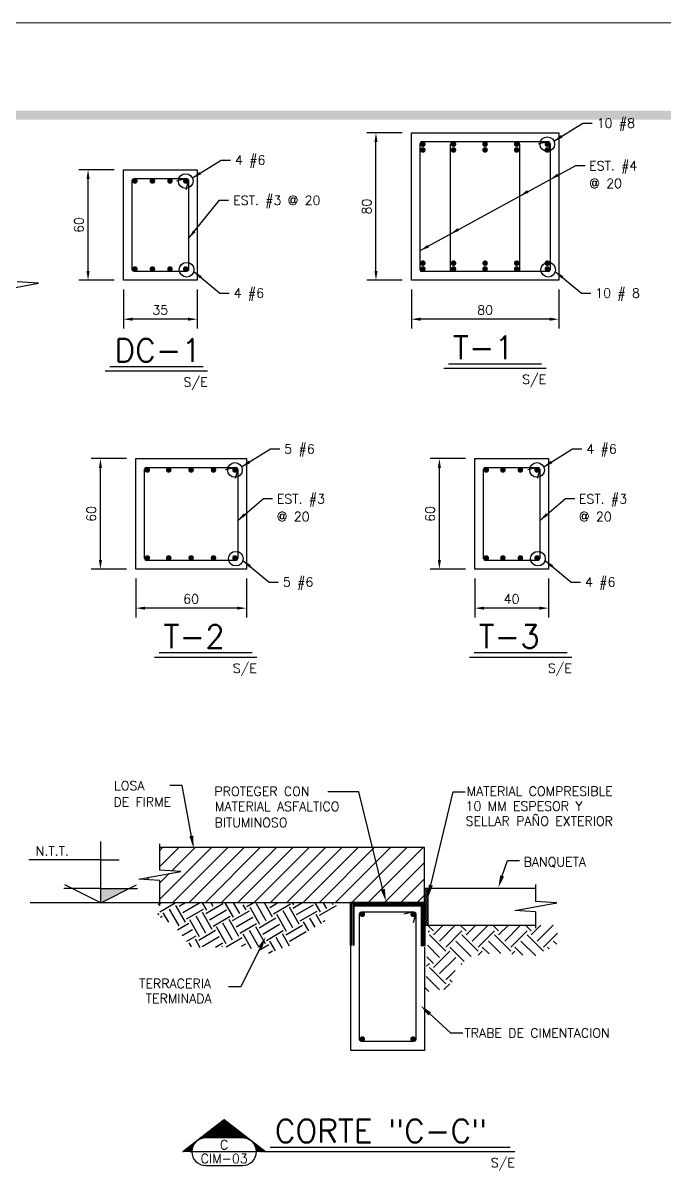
# Model space of a CAD drawing. Header units: inches. Extents: x 86960 to 403024, y -4000 to 57000.
# Drawn here: x 361422 to 375338, y 32060 to 57000 of the extents above; entities that cross this region are included whole.
import ezdxf
from ezdxf.enums import TextEntityAlignment as Align

# ---------------------------------------------------------------- set-up
doc = ezdxf.new("R2010")
doc.units = ezdxf.units.IN
doc.header["$LTSCALE"] = 1500
doc.header["$MEASUREMENT"] = 0
doc.layers.get('Defpoints').update_dxf_attribs({"true_color": 0xffffff})
for name, color, linetype in [('1', 7, 'Continuous'), ('12', 3, 'Continuous'), ('3', 3, 'Continuous'), ('5', 7, 'Continuous'), ('6', 7, 'Continuous'), ('7', 7, 'Continuous'), ('8', 1, 'Continuous')]:
    doc.layers.add(name, color=color, linetype=linetype)
doc.layers.add('cambios', color=242, linetype='Continuous', lineweight=60, true_color=0xe00631)
doc.styles.add('ROMANS', font='ROMANS.shx', dxfattribs={"height": 200})
doc.dimstyles.get("Standard").update_dxf_attribs({"dimtxt": 0.18, "dimasz": 0.18, "dimexe": 0.18, "dimexo": 0.0625, "dimgap": 0.09, "dimtad": 0, "dimtih": 1, "dimtoh": 1, "dimdec": 4, "dimzin": 0, "dimdsep": 46, "dimtxsty": 'Standard', "dimcen": 0.09, "dimadec": 0, "dimazin": 0, "dimtfac": 1, "dimtdec": 4, "dimtofl": 0, "dimtmove": 0, "dimatfit": 3, "dimfxl": 1, "dimtolj": 1, "dimtzin": 0, "dimarcsym": 0})

# ---------------------------------------------------------------- blocks, each defined once
blk = doc.blocks.new('*X162')
at = {"color": 0, "ltscale": 0.1}
for p, q in [((31400, 17567), (31229, 17738)), ((31466, 17633), (31362, 17738)), ((31466, 17678), (31527, 17739)), ((31754, 17567), (31582, 17739)), ((31820, 17633), (31714, 17739)), ((31820, 17678), (31882, 17740)), ((32107, 17567), (31934, 17740)), ((32173, 17633), (32066, 17741)), ((32173, 17678), (32237, 17741)), ((32461, 17567), (32286, 17742)), ((32527, 17633), (32418, 17742)), ((32527, 17678), (32583, 17733)), ((31334, 17501), (31180, 17654)), ((31334, 17457), (31510, 17633)), ((31687, 17501), (31510, 17678)), ((31687, 17457), (31864, 17633)), ((32041, 17501), (31864, 17678)), ((32041, 17457), (32218, 17633)), ((32394, 17501), (32218, 17678)), ((32394, 17457), (32571, 17633)), ((32586, 17663), (32571, 17678)), ((31189, 17533), (31223, 17567)), ((31272, 17483), (31289, 17501)), ((31415, 17406), (31577, 17567)), ((31557, 17415), (31643, 17501)), ((31795, 17432), (31930, 17567)), ((31924, 17428), (31997, 17501)), ((32117, 17401), (32284, 17567)), ((32194, 17345), (32350, 17501)), ((32461, 17390), (32592, 17522)), ((31676, 17423), (31643, 17457)), ((32042, 17412), (31997, 17457)), ((32461, 17214), (32284, 17390)), ((32527, 17280), (32350, 17457)), ((32527, 17324), (32598, 17395)), ((32230, 17312), (32218, 17324)), ((32394, 17147), (32293, 17249)), ((32394, 17103), (32571, 17280)), ((32602, 17293), (32571, 17324)), ((32325, 17122), (32350, 17147)), ((32413, 17040), (32350, 17103)), ((32461, 17037), (32607, 17184)), ((32577, 17020), (32616, 17059))]:
    blk.add_line(p, q, dxfattribs=at)
blk = doc.blocks.new('*D288')
at = {"layer": '5', "color": 0, "lineweight": -2, "transparency": 16777216}
for p, q in [((363404, 53815), (362635, 53815)), ((362835, 51615), (362835, 53615)), ((363404, 51415), (362635, 51415))]:
    blk.add_line(p, q, dxfattribs=at)
at = {"layer": '5', "color": 0, "transparency": 16777216}
for points in [[(362802, 53615), (362868, 53615), (362835, 53815)], [(362802, 51615), (362868, 51615), (362835, 51415)]]:
    blk.add_solid(points, dxfattribs=at)
at = {"layer": 'Defpoints', "color": 0, "transparency": 16777216}
for p in [(362835, 53815), (363604, 53815), (363604, 51415)]:
    blk.add_point(p, dxfattribs=at)
at = {"layer": '5', "color": 0, "transparency": 16777216, "insert": (362635, 52615), "char_height": 200, "attachment_point": 5, "rotation": 90, "style": 'ROMANS'}
blk.add_mtext('\\A1;60', dxfattribs=at)
blk = doc.blocks.new('*D289')
at = {"layer": '5', "color": 0, "lineweight": -2, "transparency": 16777216}
for p, q in [((363604, 51215), (363604, 50370)), ((365204, 51215), (365204, 50370)), ((365004, 50570), (363804, 50570))]:
    blk.add_line(p, q, dxfattribs=at)
at = {"layer": '5', "color": 0, "transparency": 16777216}
for points in [[(363804, 50604), (363804, 50537), (363604, 50570)], [(365004, 50604), (365004, 50537), (365204, 50570)]]:
    blk.add_solid(points, dxfattribs=at)
at = {"layer": 'Defpoints', "color": 0, "transparency": 16777216}
for p in [(363604, 51415), (365204, 51415), (363604, 50570)]:
    blk.add_point(p, dxfattribs=at)
at = {"layer": '5', "color": 0, "transparency": 16777216, "insert": (364404, 50770), "char_height": 200, "attachment_point": 5, "style": 'ROMANS'}
blk.add_mtext('\\A1;35', dxfattribs=at)
blk = doc.blocks.new('*D290')
at = {"layer": '5', "color": 0, "lineweight": -2, "transparency": 16777216}
for p, q in [((363872, 44944), (363872, 44099)), ((366272, 44944), (366272, 44099)), ((366072, 44299), (364072, 44299))]:
    blk.add_line(p, q, dxfattribs=at)
at = {"layer": '5', "color": 0, "transparency": 16777216}
for points in [[(364072, 44332), (364072, 44265), (363872, 44299)], [(366072, 44332), (366072, 44265), (366272, 44299)]]:
    blk.add_solid(points, dxfattribs=at)
at = {"layer": 'Defpoints', "color": 0, "transparency": 16777216}
for p in [(363872, 45144), (366272, 45144), (363872, 44299)]:
    blk.add_point(p, dxfattribs=at)
at = {"layer": '5', "color": 0, "transparency": 16777216, "insert": (365072, 44499), "char_height": 200, "attachment_point": 5, "style": 'ROMANS'}
blk.add_mtext('\\A1;60', dxfattribs=at)
blk = doc.blocks.new('*D291')
at = {"layer": '5', "color": 0, "lineweight": -2, "transparency": 16777216}
for p, q in [((363672, 47544), (362904, 47544)), ((363104, 45344), (363104, 47344)), ((363672, 45144), (362904, 45144))]:
    blk.add_line(p, q, dxfattribs=at)
at = {"layer": '5', "color": 0, "transparency": 16777216}
for points in [[(363070, 47344), (363137, 47344), (363104, 47544)], [(363070, 45344), (363137, 45344), (363104, 45144)]]:
    blk.add_solid(points, dxfattribs=at)
at = {"layer": 'Defpoints', "color": 0, "transparency": 16777216}
for p in [(363104, 47544), (363872, 47544), (363872, 45144)]:
    blk.add_point(p, dxfattribs=at)
at = {"layer": '5', "color": 0, "transparency": 16777216, "insert": (362904, 46344), "char_height": 200, "attachment_point": 5, "rotation": 90, "style": 'ROMANS'}
blk.add_mtext('\\A1;60', dxfattribs=at)
blk = doc.blocks.new('*D313')
at = {"layer": '5', "color": 0, "lineweight": -2, "transparency": 16777216}
for p, q in [((369654, 54615), (368885, 54615)), ((369085, 51615), (369085, 54415)), ((369654, 51415), (368885, 51415))]:
    blk.add_line(p, q, dxfattribs=at)
at = {"layer": '5', "color": 0, "transparency": 16777216}
for points in [[(369052, 54415), (369118, 54415), (369085, 54615)], [(369052, 51615), (369118, 51615), (369085, 51415)]]:
    blk.add_solid(points, dxfattribs=at)
at = {"layer": 'Defpoints', "color": 0, "transparency": 16777216}
for p in [(369085, 54615), (369854, 54615), (369854, 51415)]:
    blk.add_point(p, dxfattribs=at)
at = {"layer": '5', "color": 0, "transparency": 16777216, "insert": (368885, 53015), "char_height": 200, "attachment_point": 5, "rotation": 90, "style": 'ROMANS'}
blk.add_mtext('\\A1;80', dxfattribs=at)
blk = doc.blocks.new('*D314')
at = {"layer": '5', "color": 0, "lineweight": -2, "transparency": 16777216}
for p, q in [((369854, 51215), (369854, 50370)), ((373054, 51215), (373054, 50370)), ((372854, 50570), (370054, 50570))]:
    blk.add_line(p, q, dxfattribs=at)
at = {"layer": '5', "color": 0, "transparency": 16777216}
for points in [[(370054, 50604), (370054, 50537), (369854, 50570)], [(372854, 50604), (372854, 50537), (373054, 50570)]]:
    blk.add_solid(points, dxfattribs=at)
at = {"layer": 'Defpoints', "color": 0, "transparency": 16777216}
for p in [(369854, 51415), (373054, 51415), (369854, 50570)]:
    blk.add_point(p, dxfattribs=at)
at = {"layer": '5', "color": 0, "transparency": 16777216, "insert": (371454, 50770), "char_height": 200, "attachment_point": 5, "style": 'ROMANS'}
blk.add_mtext('\\A1;80', dxfattribs=at)
blk = doc.blocks.new('*D315')
at = {"layer": '5', "color": 0, "lineweight": -2, "transparency": 16777216}
for p, q in [((371030, 47544), (370261, 47544)), ((370461, 45344), (370461, 47344)), ((371030, 45144), (370261, 45144))]:
    blk.add_line(p, q, dxfattribs=at)
at = {"layer": '5', "color": 0, "transparency": 16777216}
for points in [[(370428, 47344), (370495, 47344), (370461, 47544)], [(370428, 45344), (370495, 45344), (370461, 45144)]]:
    blk.add_solid(points, dxfattribs=at)
at = {"layer": 'Defpoints', "color": 0, "transparency": 16777216}
for p in [(370461, 47544), (371230, 47544), (371230, 45144)]:
    blk.add_point(p, dxfattribs=at)
at = {"layer": '5', "color": 0, "transparency": 16777216, "insert": (370261, 46344), "char_height": 200, "attachment_point": 5, "rotation": 90, "style": 'ROMANS'}
blk.add_mtext('\\A1;60', dxfattribs=at)
blk = doc.blocks.new('*D316')
at = {"layer": '5', "color": 0, "lineweight": -2, "transparency": 16777216}
for p, q in [((371230, 44944), (371230, 44099)), ((372830, 44944), (372830, 44099)), ((372630, 44299), (371430, 44299))]:
    blk.add_line(p, q, dxfattribs=at)
at = {"layer": '5', "color": 0, "transparency": 16777216}
for points in [[(371430, 44332), (371430, 44265), (371230, 44299)], [(372630, 44332), (372630, 44265), (372830, 44299)]]:
    blk.add_solid(points, dxfattribs=at)
at = {"layer": 'Defpoints', "color": 0, "transparency": 16777216}
for p in [(371230, 45144), (372830, 45144), (371230, 44299)]:
    blk.add_point(p, dxfattribs=at)
at = {"layer": '5', "color": 0, "transparency": 16777216, "insert": (372030, 44499), "char_height": 200, "attachment_point": 5, "style": 'ROMANS'}
blk.add_mtext('\\A1;40', dxfattribs=at)

msp = doc.modelspace()

# ---------------------------------------------------------------- hatches: boundary and pattern name
at = {"layer": '1'}
h = msp.add_hatch(dxfattribs=at)
h.set_pattern_fill('ANSI31', color=256, scale=10, style=0)
h.set_pattern_definition([(45, (346218.9648, 31902.3078), (-0.88388348, 0.88388348), [])])
edge = h.paths.add_edge_path()
edge.add_line((365089.41, 32502.31), (364889.41, 32502.31))
edge.add_line((364889.41, 32502.31), (365789.41, 33202.31))
edge.add_line((365789.41, 33202.31), (366689.41, 32502.31))
edge.add_line((366689.41, 32502.31), (366489.41, 32502.31))
edge.add_arc((366189.41, 32502.31), 300, 0, 90)
edge.add_line((366189.41, 32802.31), (365389.41, 32802.31))
edge.add_arc((365389.41, 32502.31), 300, 90, 180)
at = {"layer": '7'}
h = msp.add_hatch(dxfattribs=at)
h.set_pattern_fill('ANSI31', color=256, scale=2000, style=0)
h.set_pattern_definition([(45, (350176.48, 28005.92), (-176.7767, 176.7767), [])])
h.paths.add_polyline_path([(364386.92, 39100.39), (364386.92, 38613.89), (364847.66, 38584.24), (363939.93, 38414.89), (364386.92, 38385.24), (364386.92, 37900.39), (370139.62, 37900.39), (370139.62, 39100.39)])
h = msp.add_hatch(dxfattribs=at)
h.set_pattern_fill('ANSI31', color=256, scale=10.666667, angle=30, style=0)
h.set_pattern_definition([(75, (378093.513, -11620.124), (-32.712688, 8.765338), [])])
h.paths.add_polyline_path([(370219.62, 38219.55), (370139.62, 38219.55), (370139.62, 37419.55), (370219.62, 37419.55)])
h = msp.add_hatch(dxfattribs=at)
h.set_pattern_fill('EARTH', color=256, scale=66.666667, angle=30, style=0)
h.set_pattern_definition([(30, (399734.2, -45518.5), (154.9508, 578.284), [423.3333, -423.3333]), (30, (399654.84, -45381), (154.9508, 578.284), [423.3333, -423.3333]), (30, (399575.47, -45243.53), (154.9508, 578.284), [423.3333, -423.3333]), (120, (399594.84, -45171.24), (-578.284, 154.9508), [423.3333, -423.3333]), (120, (399732.3, -45091.87), (-578.284, 154.9508), [423.3333, -423.3333]), (120, (399869.8, -45012.5), (-578.284, 154.9508), [423.3333, -423.3333])])
h.paths.add_polyline_path([(367949.42, 37473.85), (368272.76, 37900.39), (367140.68, 37900.39), (367118.49, 37884.27), (367069.15, 37880.75), (367042.94, 37900.39), (366299.04, 37900.39), (366291.74, 37888.72), (366252.97, 37860.55), (366203.62, 37857.03), (366175.43, 37878.16), (366169.86, 37900.39), (365719.88, 37900.39), (365697.7, 37884.27), (365648.35, 37880.75), (365622.14, 37900.39), (364712.85, 37900.39), (364699.01, 37895.78), (364652.91, 37900.39), (364354.65, 37900.39), (364354.65, 37625.95), (364716.03, 37397.8), (365096.42, 36922.49), (366161.54, 36960.51), (366751.16, 36808.41), (367207.64, 36960.51), (367664.12, 37321.75)])

# ---------------------------------------------------------------- linework, layer by layer
at = {"const_width": 198}
msp.add_lwpolyline([(314024.05, -1999.97), (401024.05, -1999.97), (401024.05, 55000.03), (314024.05, 55000.03)], close=True, dxfattribs=at)
at = {"layer": '1'}
for p, q in [((366189.41, 32802.31), (365389.41, 32802.31)), ((365089.41, 32502.31), (366489.41, 32502.31)), ((365389.41, 32202.31), (366189.41, 32202.31))]:
    msp.add_line(p, q, dxfattribs=at)
msp.add_lwpolyline([(365089.41, 32502.31), (364889.41, 32502.31), (365789.41, 33202.31), (366689.41, 32502.31), (366489.41, 32502.31, 0.41421356), (366189.41, 32802.31), (365389.41, 32802.31, 0.41421356), (365089.41, 32502.31)], format="xyb", close=True, dxfattribs=at)
for centre, start, end in [((365389.41, 32502.31), 90, 270), ((366189.41, 32502.31), 270, 90)]:
    msp.add_arc(centre, 300, start, end, dxfattribs=at)
at = {"layer": '12'}
for p, q in [((364386.92, 39182.14), (364386.92, 38613.89)), ((370139.62, 39100.39), (364386.92, 39100.39)), ((370139.62, 37900.39), (370139.62, 39100.39)), ((363939.93, 38414.89), (364847.66, 38584.24)), ((364386.92, 38385.24), (363939.93, 38414.89)), ((364847.66, 38584.24), (364386.92, 38613.89)), ((364386.92, 38385.24), (364386.92, 37836.18)), ((370139.62, 38219.55), (372545.02, 38219.55)), ((370219.62, 37419.55), (370219.62, 38219.55)), ((370139.62, 37900.39), (364386.92, 37900.39)), ((370139.62, 37419.55), (372545.02, 37419.55))]:
    msp.add_line(p, q, dxfattribs=at)
at = {"layer": '3'}
for p, q in [((361759.07, 51354.66), (361298.33, 51384.31)), ((360851.35, 51185.31), (361759.07, 51354.66)), ((372548.87, 38301.3), (372548.87, 37933.05)), ((373009.62, 37903.41), (372548.87, 37933.05)), ((372101.89, 37734.05), (373009.62, 37903.41)), ((372548.87, 37704.4), (372101.89, 37734.05)), ((372548.87, 37704.4), (372548.87, 37355.34))]:
    msp.add_line(p, q, dxfattribs=at)
for points in [[(373053.58, 54615.38), (373053.58, 51415.38), (369853.58, 51415.38), (369853.58, 54615.38), (373053.58, 54615.38)], [(365203.64, 53815.38), (365203.64, 51415.38), (363603.64, 51415.38), (363603.64, 53815.38), (365203.64, 53815.38)], [(366272.38, 47543.62), (366272.38, 45143.62), (363872.38, 45143.62), (363872.38, 47543.62), (366272.38, 47543.62)], [(372829.95, 47543.62), (372829.95, 45143.62), (371229.95, 45143.62), (371229.95, 47543.62), (372829.95, 47543.62)], [(370139.62, 36943.29), (370139.62, 34700.39), (368539.62, 34700.39), (368539.62, 36969.46)]]:
    msp.add_lwpolyline(points, dxfattribs=at)
at = {"layer": '3', "color": 6, "const_width": 53.33}
for points in [[(368539.62, 36976), (368539.62, 37900.39), (370139.62, 37900.39), (370139.62, 36956.38)], [(368595.6, 36976), (368595.6, 37844.41), (370083.64, 37844.41), (370083.64, 36956.38)]]:
    msp.add_lwpolyline(points, dxfattribs=at)
at = {"layer": '6'}
for p, q in [((373575.87, 54825.59), (373775.87, 54825.59)), ((365725.93, 54025.59), (365925.93, 54025.59)), ((373423.44, 53908.63), (373623.44, 53908.63)), ((365685.92, 53150.79), (365885.92, 53150.79)), ((365695.92, 51137.4), (365895.92, 51137.4)), ((373545.86, 51137.4), (373745.86, 51137.4)), ((363207.21, 49446.45), (365430.71, 49446.45)), ((370556.79, 49505.42), (372780.3, 49505.42)), ((366794.67, 47753.83), (366994.67, 47753.83)), ((373352.24, 47753.83), (373552.24, 47753.83)), ((366642.24, 46678.94), (366842.24, 46678.94)), ((373199.81, 46678.94), (373399.81, 46678.94)), ((366764.66, 44865.64), (366964.66, 44865.64)), ((373322.23, 44865.64), (373522.23, 44865.64)), ((364275.94, 43233.66), (366499.44, 43233.66)), ((371114.96, 43233.66), (373338.46, 43233.66)), ((364879.88, 40447.07), (364613.21, 40447.07)), ((365105.22, 39225.52), (364879.88, 40447.07)), ((368711.84, 40313.85), (368039.09, 40313.85)), ((369235.49, 38193.24), (368711.84, 40313.85)), ((370275.44, 38288.73), (370757.56, 40313.85)), ((370757.56, 40313.85), (371024.23, 40313.85)), ((363110.18, 37900.39), (363110.18, 39233.72)), ((363110.18, 38833.72), (361546.25, 38833.72)), ((363110.18, 38833.72), (363510.18, 38833.72)), ((371824.5, 38487.93), (371937.35, 38822.57)), ((371937.35, 38822.57), (372204.01, 38822.57)), ((363110.18, 38214.66), (362310.18, 38214.66)), ((363110.18, 37900.39), (362331.56, 38293.87)), ((363110.18, 37900.39), (363888.81, 38293.87)), ((363110.18, 38214.66), (363910.18, 38214.66)), ((364386.92, 37900.39), (361575.74, 37900.39)), ((366570.67, 36926.73), (366148.11, 36081.95)), ((366148.11, 36081.95), (365881.45, 36081.95)), ((370251.34, 35491.07), (370704.1, 35077.85)), ((370704.1, 35077.85), (370970.77, 35077.85)), ((366689.41, 32502.31), (372100.35, 32502.31))]:
    msp.add_line(p, q, dxfattribs=at)
at = {"layer": '6', "color": 2}
for p, q in [((363307.21, 49546.45), (365330.71, 49546.45)), ((370656.79, 49605.42), (372680.3, 49605.42)), ((364375.94, 43333.66), (366399.44, 43333.66)), ((371214.96, 43333.66), (373238.46, 43333.66)), ((366789.41, 32602.31), (372000.35, 32602.31))]:
    msp.add_line(p, q, dxfattribs=at)
at = {"layer": '6'}
for centre in [(372804.54, 54369.98), (364954.61, 53569.98), (364974.22, 51644.81), (372824.15, 51644.81), (366023.34, 47298.22), (372580.91, 47298.22), (366042.95, 45373.05), (372600.52, 45373.05)]:
    msp.add_circle(centre, 158.93, dxfattribs=at)
for points in [[(373054.22, 53673.25), (372864.15, 53602.63), (373021.04, 53731.08)], [(372397.6, 53314), (372207.53, 53243.38), (372364.42, 53371.83)], [(370889.68, 52488.99), (370699.62, 52418.36), (370856.5, 52546.81)], [(365121.13, 39363.24), (365033.72, 39347.11), (365125.8, 39092.93)], [(371782.22, 38501.64), (371866.77, 38474.21), (371742.2, 38234.28)], [(363110.18, 37900.39), (363110.18, 38214.66), (363732.05, 38214.66)], [(369278.64, 38203.89), (369192.34, 38182.58), (369299.42, 37934.35)], [(370318.9, 38279.42), (370231.98, 38298.03), (370219.62, 38027.97)], [(366530.92, 36946.61), (366610.42, 36906.84), (366689.96, 37165.22)], [(370221.38, 35458.25), (370281.3, 35523.9), (370054.37, 35670.84)]]:
    msp.add_solid(points, dxfattribs=at)
at = {"layer": '8', "color": 1}
for p, q in [((370043, 51644.81), (370043, 54385.96)), ((370083, 54425.96), (372824.15, 54425.96)), ((370699.62, 51628.83), (370699.62, 54369.98)), ((372207.53, 51628.83), (372207.53, 54369.98)), ((372864.15, 54385.96), (372864.15, 51644.81)), ((372824.15, 51604.81), (370083, 51604.81)), ((364061.8, 45373.05), (364061.8, 47314.2)), ((364101.8, 47354.2), (366042.95, 47354.2)), ((366082.95, 47314.2), (366082.95, 45373.05)), ((371419.37, 45373.05), (371419.37, 47314.2)), ((371459.37, 47354.2), (372600.52, 47354.2)), ((372640.52, 47314.2), (372640.52, 45373.05)), ((366042.95, 45333.05), (364101.8, 45333.05)), ((372600.52, 45333.05), (371459.37, 45333.05))]:
    msp.add_line(p, q, dxfattribs=at)
at = {"layer": '8', "color": 5}
for p, q in [((372824.15, 54425.96), (372603.2, 54369.98)), ((372864.15, 54385.96), (372808.67, 54182.07)), ((364974.22, 53625.96), (364753.26, 53569.98)), ((365014.22, 53585.96), (364958.74, 53382.07)), ((366042.95, 47354.2), (365822, 47298.22)), ((366082.95, 47314.2), (366027.47, 47110.31)), ((372600.52, 47354.2), (372379.57, 47298.22)), ((372640.52, 47314.2), (372585.04, 47110.31)), ((369910.2, 37710.96), (369689.24, 37654.99)), ((369950.2, 37670.96), (369894.72, 37467.07))]:
    msp.add_line(p, q, dxfattribs=at)
at = {"layer": '8', "color": 5, "const_width": 60}
for points in [[(370072.61, 54369.98, 1), (370132.61, 54369.98, 1)], [(370738.29, 54369.98, 1), (370798.29, 54369.98, 1)], [(371423.58, 54369.98, 1), (371483.58, 54369.98, 1)], [(372108.87, 54369.98, 1), (372168.87, 54369.98, 1)], [(372834.54, 54369.98, -1), (372774.54, 54369.98, -1)], [(370072.61, 54244.07, 1), (370132.61, 54244.07, 1)], [(370738.29, 54244.07, 1), (370798.29, 54244.07, 1)], [(371423.58, 54244.07, 1), (371483.58, 54244.07, 1)], [(372108.87, 54244.07, 1), (372168.87, 54244.07, 1)], [(372834.54, 54244.07, -1), (372774.54, 54244.07, -1)], [(363822.68, 53569.98, 1), (363882.68, 53569.98, 1)], [(364203.06, 53569.98, 1), (364263.06, 53569.98, 1)], [(364583.44, 53569.98, 1), (364643.44, 53569.98, 1)], [(364984.61, 53569.98, -1), (364924.61, 53569.98, -1)], [(363822.68, 51660.78, -1), (363882.68, 51660.78, -1)], [(364203.06, 51660.78, -1), (364263.06, 51660.78, -1)], [(364583.44, 51660.78, -1), (364643.44, 51660.78, -1)], [(364984.61, 51660.78, 1), (364924.61, 51660.78, 1)], [(370072.61, 51786.69, -1), (370132.61, 51786.69, -1)], [(370072.61, 51660.78, -1), (370132.61, 51660.78, -1)], [(370738.29, 51786.69, -1), (370798.29, 51786.69, -1)], [(370738.29, 51660.78, -1), (370798.29, 51660.78, -1)], [(371423.58, 51786.69, -1), (371483.58, 51786.69, -1)], [(371423.58, 51660.78, -1), (371483.58, 51660.78, -1)], [(372108.87, 51786.69, -1), (372168.87, 51786.69, -1)], [(372108.87, 51660.78, -1), (372168.87, 51660.78, -1)], [(372834.54, 51786.69, 1), (372774.54, 51786.69, 1)], [(372834.54, 51660.78, 1), (372774.54, 51660.78, 1)], [(364091.41, 47298.22, 1), (364151.41, 47298.22, 1)], [(364557.09, 47298.22, 1), (364617.09, 47298.22, 1)], [(365042.38, 47298.22, 1), (365102.38, 47298.22, 1)], [(365527.66, 47298.22, 1), (365587.66, 47298.22, 1)], [(366053.34, 47298.22, -1), (365993.34, 47298.22, -1)], [(371448.98, 47298.22, 1), (371508.98, 47298.22, 1)], [(371809.76, 47298.22, 1), (371869.76, 47298.22, 1)], [(372190.14, 47298.22, 1), (372250.14, 47298.22, 1)], [(372610.91, 47298.22, -1), (372550.91, 47298.22, -1)], [(364091.41, 45389.02, -1), (364151.41, 45389.02, -1)], [(364557.09, 45389.02, -1), (364617.09, 45389.02, -1)], [(365042.38, 45389.02, -1), (365102.38, 45389.02, -1)], [(365527.66, 45389.02, -1), (365587.66, 45389.02, -1)], [(366053.34, 45389.02, 1), (365993.34, 45389.02, 1)], [(371448.98, 45389.02, -1), (371508.98, 45389.02, -1)], [(371809.76, 45389.02, -1), (371869.76, 45389.02, -1)], [(372190.14, 45389.02, -1), (372250.14, 45389.02, -1)], [(372610.91, 45389.02, 1), (372550.91, 45389.02, 1)], [(368758.66, 37654.99, 1), (368818.66, 37654.99, 1)], [(369920.59, 37654.99, -1), (369860.59, 37654.99, -1)], [(368758.66, 34945.79, -1), (368818.66, 34945.79, -1)], [(369920.59, 34945.79, 1), (369860.59, 34945.79, 1)]]:
    msp.add_lwpolyline(points, format="xyb", close=True, dxfattribs=at)
at = {"layer": '8', "color": 1}
msp.add_lwpolyline([(363793.07, 51644.81), (363793.07, 53585.96, -0.41421356), (363833.07, 53625.96), (364974.22, 53625.96, -0.41421356), (365014.22, 53585.96), (365014.22, 51644.81, -0.41421356), (364974.22, 51604.81), (363833.07, 51604.81, -0.41421356)], format="xyb", close=True, dxfattribs=at)
at = {"layer": '8', "color": 5}
msp.add_lwpolyline([(368729.05, 34929.81), (368729.05, 37670.96, -0.41421356), (368769.05, 37710.96), (369910.2, 37710.96, -0.41421356), (369950.2, 37670.96), (369950.2, 34929.81, -0.41421356), (369910.2, 34889.81), (368769.05, 34889.81, -0.41421356)], format="xyb", close=True, dxfattribs=at)
at = {"layer": '8', "color": 1}
for centre, start, end in [((370083, 54385.96), 90, 180), ((370739.62, 54369.98), 90, 180), ((372167.53, 54369.98), 360, 90), ((372824.15, 54385.96), 0, 90), ((370083, 51644.81), 180, 270), ((372824.15, 51644.81), 270, 360), ((364101.8, 47314.2), 90, 180), ((366042.95, 47314.2), 0, 90), ((371459.37, 47314.2), 90, 180), ((372600.52, 47314.2), 0, 90), ((364101.8, 45373.05), 180, 270), ((366042.95, 45373.05), 270, 360), ((371459.37, 45373.05), 180, 270), ((372600.52, 45373.05), 270, 360)]:
    msp.add_arc(centre, 40, start, end, dxfattribs=at)
at = {"layer": 'cambios', "color": 7, "lineweight": 5}
msp.add_lwpolyline([(312024.05, 57000.03), (403024.05, 57000.03), (403024.05, -3999.97), (312024.05, -3999.97)], close=True, dxfattribs=at)

# ---------------------------------------------------------------- block references
at = {"layer": '7', "xscale": -2, "yscale": 2, "zscale": 2}
msp.add_blockref('*X162', (435386.87, 1939.43), dxfattribs=at)

# ---------------------------------------------------------------- texts
at = {"layer": '1', "style": 'ROMANS'}
for s, p in [('C', (365789.41, 32652.31)), ('CIM-03', (365789.41, 32352.31))]:
    msp.add_text(s, height=200, dxfattribs=at).set_placement(p, align=Align.MIDDLE)
at = {"layer": '6', "style": 'ROMANS'}
for s, p in [('10 #8', (373875.87, 54725.59)), ('4 #6', (366025.93, 53925.59)), ('EST. #4', (373713.59, 53800.66)), ('@ 20', (373713.59, 53417.22)), ('EST. #3 @ 20', (365985.92, 53050.79)), ('4 #6', (365995.92, 51037.4)), ('10 # 8', (373845.86, 51037.4)), ('5 #6', (367094.67, 47653.83)), ('4 #6', (373652.24, 47653.83)), ('EST. #3', (366932.39, 46570.97)), ('EST. #3', (373489.96, 46570.97)), ('@ 20', (366932.39, 46187.53)), ('@ 20', (373489.96, 46187.53)), ('5 #6', (367064.66, 44765.64)), ('4 #6', (373622.23, 44765.64)), ('LOSA', (363399.66, 40346.21)), ('PROTEGER CON', (365577.04, 40222.53)), ('MATERIAL COMPRESIBLE', (371053.44, 40224.8)), ('DE FIRME', (363386.02, 39992.17)), ('MATERIAL ASFALTICO', (365591.06, 39895.02)), ('10 MM ESPESOR Y', (371030.12, 39900.99)), ('BITUMINOSO', (365579.09, 39544.73)), ('SELLAR PAÑO EXTERIOR', (371030.76, 39577.18)), ('N.T.T.', (361698.82, 38927.11)), ('BANQUETA', (372289.82, 38692.15)), ('TERRACERIA', (363944.32, 36050.08)), ('TERMINADA', (364087.17, 35726.28)), ('TRABE DE CIMENTACION', (371004.1, 34977.85))]:
    msp.add_text(s, height=200, dxfattribs=at).set_placement(p)
at = {"layer": '6', "color": 2, "style": 'ROMANS'}
for s, p in [('DC-1', (363407.21, 49646.45)), ('T-1', (370756.79, 49705.42)), ('T-2', (364475.94, 43433.66)), ('T-3', (371314.96, 43433.66)), ('CORTE "C-C"', (366889.41, 32702.31))]:
    msp.add_text(s, height=500, dxfattribs=at).set_placement(p)
at = {"layer": '6', "style": 'ROMANS'}
for p in [(372780.3, 49105.42), (365430.71, 49046.45), (366499.44, 42833.66), (373338.46, 42833.66), (372100.35, 32102.31)]:
    msp.add_text('S/E', height=200, dxfattribs=at).set_placement(p, align=Align.BOTTOM_RIGHT)

# ---------------------------------------------------------------- dimensions: what is measured, and where the dimension line sits
at = {"layer": '5'}
for base, p1, p2, text, picture, middle in [((369084.88, 54615.38), (369853.58, 51415.38), (369853.58, 54615.38), '80', '*D313', (368884.88, 53015.38)), ((362834.95, 53815.38), (363603.64, 51415.38), (363603.64, 53815.38), '60', '*D288', (362634.95, 52615.38)), ((363103.68, 47543.62), (363872.38, 45143.62), (363872.38, 47543.62), '60', '*D291', (362903.68, 46343.62)), ((370461.25, 47543.62), (371229.95, 45143.62), (371229.95, 47543.62), '60', '*D315', (370261.25, 46343.62))]:
    dim = msp.add_linear_dim(base=base, p1=p1, p2=p2, angle=90, text=text, dimstyle='Standard', override={"dimtxt": 200, "dimasz": 200, "dimexe": 200, "dimexo": 200, "dimgap": 100, "dimtad": 1, "dimtih": 0, "dimtoh": 0, "dimdec": 0, "dimlfac": 0.1, "dimtxsty": 'ROMANS', "dimazin": 3, "dimtdec": 0}, dxfattribs=at)
    dim.commit()
    dim.dimension.update_dxf_attribs({"geometry": picture, "text_midpoint": middle})
for base, p1, p2, text, picture, middle in [((363603.64, 50570.4), (365203.64, 51415.38), (363603.64, 51415.38), '35', '*D289', (364403.64, 50770.4)), ((369853.58, 50570.4), (373053.58, 51415.38), (369853.58, 51415.38), '80', '*D314', (371453.58, 50770.4)), ((363872.38, 44298.64), (366272.38, 45143.62), (363872.38, 45143.62), '60', '*D290', (365072.38, 44498.64)), ((371229.95, 44298.64), (372829.95, 45143.62), (371229.95, 45143.62), '40', '*D316', (372029.95, 44498.64))]:
    dim = msp.add_linear_dim(base=base, p1=p1, p2=p2, text=text, dimstyle='Standard', override={"dimtxt": 200, "dimasz": 200, "dimexe": 200, "dimexo": 200, "dimgap": 100, "dimtad": 1, "dimtih": 0, "dimtoh": 0, "dimdec": 0, "dimlfac": 0.1, "dimtxsty": 'ROMANS', "dimazin": 3, "dimtdec": 0}, dxfattribs=at)
    dim.commit()
    dim.dimension.update_dxf_attribs({"geometry": picture, "text_midpoint": middle})

# ---------------------------------------------------------------- leaders
at = {"layer": '6'}
for points, override in [([(372948.89, 54436.48), (373575.87, 54825.59)], {"dimtxt": 200, "dimasz": 200, "dimexe": 200, "dimexo": 200, "dimgap": 100, "dimtad": 1, "dimtih": 0, "dimtoh": 0, "dimdec": 0, "dimlfac": 0.1, "dimtxsty": 'ROMANS', "dimazin": 3, "dimtdec": 0}), ([(365098.96, 53636.48), (365725.93, 54025.59)], {"dimtxt": 200, "dimasz": 200, "dimexe": 200, "dimexo": 200, "dimgap": 100, "dimtad": 1, "dimtih": 0, "dimtoh": 0, "dimdec": 0, "dimlfac": 0.1, "dimtxsty": 'ROMANS', "dimazin": 3, "dimtdec": 0}), ([(370043, 52059.11), (373423.44, 53908.63)], {"dimtxt": 200, "dimasz": 200, "dimexe": 200, "dimexo": 200, "dimgap": 100, "dimtad": 1, "dimtih": 0, "dimtoh": 0, "dimdec": 0, "dimlfac": 0.1, "dimzin": 12, "dimtxsty": 'ROMANS', "dimazin": 3, "dimtdec": 0}), ([(365014.22, 52321.2), (365685.92, 53150.79)], {"dimtxt": 200, "dimasz": 200, "dimexe": 200, "dimexo": 200, "dimgap": 100, "dimtad": 1, "dimtih": 0, "dimtoh": 0, "dimdec": 0, "dimlfac": 0.1, "dimtxsty": 'ROMANS', "dimazin": 3, "dimtdec": 0}), ([(365128.46, 51606.5), (365695.92, 51137.4)], {"dimtxt": 200, "dimasz": 200, "dimexe": 200, "dimexo": 200, "dimgap": 100, "dimtad": 1, "dimtih": 0, "dimtoh": 0, "dimdec": 0, "dimlfac": 0.1, "dimtxsty": 'ROMANS', "dimazin": 3, "dimtdec": 0}), ([(372978.4, 51606.5), (373545.86, 51137.4)], {"dimtxt": 200, "dimasz": 200, "dimexe": 200, "dimexo": 200, "dimgap": 100, "dimtad": 1, "dimtih": 0, "dimtoh": 0, "dimdec": 0, "dimlfac": 0.1, "dimtxsty": 'ROMANS', "dimazin": 3, "dimtdec": 0}), ([(366167.69, 47364.72), (366794.67, 47753.83)], {"dimtxt": 200, "dimasz": 200, "dimexe": 200, "dimexo": 200, "dimgap": 100, "dimtad": 1, "dimtih": 0, "dimtoh": 0, "dimdec": 0, "dimlfac": 0.1, "dimtxsty": 'ROMANS', "dimazin": 3, "dimtdec": 0}), ([(372725.26, 47364.72), (373352.24, 47753.83)], {"dimtxt": 200, "dimasz": 200, "dimexe": 200, "dimexo": 200, "dimgap": 100, "dimtad": 1, "dimtih": 0, "dimtoh": 0, "dimdec": 0, "dimlfac": 0.1, "dimtxsty": 'ROMANS', "dimazin": 3, "dimtdec": 0}), ([(366082.95, 46201.3), (366642.24, 46678.94)], {"dimtxt": 200, "dimasz": 200, "dimexe": 200, "dimexo": 200, "dimgap": 100, "dimtad": 1, "dimtih": 0, "dimtoh": 0, "dimdec": 0, "dimlfac": 0.1, "dimzin": 12, "dimtxsty": 'ROMANS', "dimazin": 3, "dimtdec": 0}), ([(372640.52, 46201.3), (373199.81, 46678.94)], {"dimtxt": 200, "dimasz": 200, "dimexe": 200, "dimexo": 200, "dimgap": 100, "dimtad": 1, "dimtih": 0, "dimtoh": 0, "dimdec": 0, "dimlfac": 0.1, "dimzin": 12, "dimtxsty": 'ROMANS', "dimazin": 3, "dimtdec": 0}), ([(366197.2, 45334.74), (366764.66, 44865.64)], {"dimtxt": 200, "dimasz": 200, "dimexe": 200, "dimexo": 200, "dimgap": 100, "dimtad": 1, "dimtih": 0, "dimtoh": 0, "dimdec": 0, "dimlfac": 0.1, "dimtxsty": 'ROMANS', "dimazin": 3, "dimtdec": 0}), ([(372754.77, 45334.74), (373322.23, 44865.64)], {"dimtxt": 200, "dimasz": 200, "dimexe": 200, "dimexo": 200, "dimgap": 100, "dimtad": 1, "dimtih": 0, "dimtoh": 0, "dimdec": 0, "dimlfac": 0.1, "dimtxsty": 'ROMANS', "dimazin": 3, "dimtdec": 0})]:
    msp.add_leader(points, dimstyle='Standard', override=override, dxfattribs=at)

doc.saveas('drawing.dxf')
